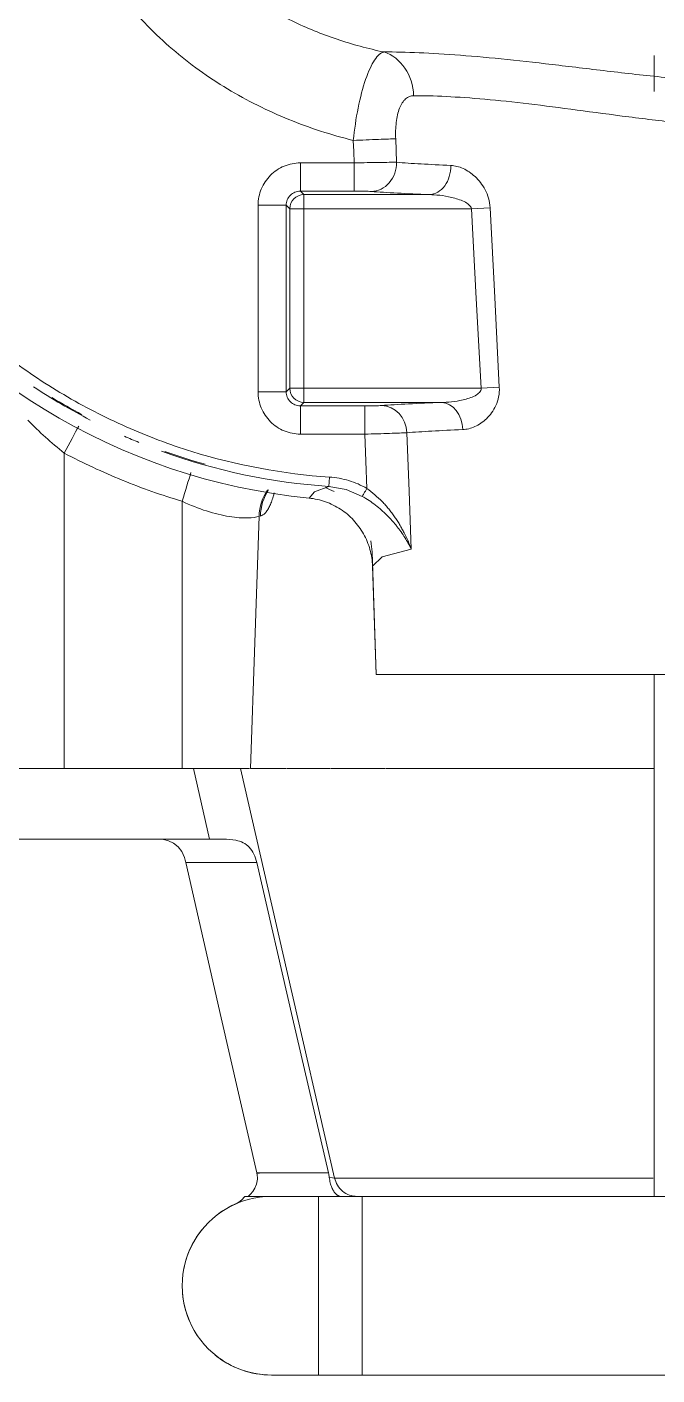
# Model space of a CAD drawing. Header units: metres. Extents: x 8 to 325, y -31 to 15.
# Drawn here: x 132.3872 to 132.5213, y -7.5672 to -7.2804 of the extents above; entities that cross this region are included whole.
import ezdxf

# ---------------------------------------------------------------- set-up
doc = ezdxf.new("R2010")
doc.units = ezdxf.units.M
doc.layers.add('G-IMPT', color=7, linetype='Continuous', lineweight=9, true_color=0x999999)
doc.layers.add('M-EKIP', color=7, linetype='Continuous', lineweight=9)

# ---------------------------------------------------------------- blocks, each defined once
blk = doc.blocks.new('D4010_10_Yangın Pompası - Wilo SCPFF 125_300_125_2_dwg-V113-_1_13_4_13_ PERON KATI _FFL_')
at = {"layer": 'G-IMPT', "color": 8, "lineweight": 5, "true_color": 0x808080}
for p, q in [((0.1083990629122238, -0.03643002050142655), (0.2717348617101841, -0.03643002050142655)), ((0.2717348617101841, -0.03643002050142655), (0.2717348617101841, -0.07443002050142655)), ((0.2810683359272105, -0.03643002050142655), (0.2717348617101841, -0.03643002050142655)), ((0.2810683359272105, -0.03643002050142655), (0.2810683359272105, -0.07443002050142655)), ((0.2910669623112039, -0.03643002050142655), (0.2810683359272105, -0.03643002050142655)), ((0.1083990629122238, -0.07443002050142655), (0.2717348617101841, -0.07443002050142655)), ((0.2095669623114272, -0.1854300205014143), (0.2095669623114272, -0.07443002050141352)), ((0.2810683359272105, -0.07443002050142655), (0.2717348617101841, -0.07443002050142655)), ((0.2910669623112039, -0.07443002050142655), (0.2810683359272105, -0.07443002050142655)), ((0.2967251524292628, -0.07443002050142655), (0.2910669623112018, -0.07443002050142655)), ((0.2776086022619771, -0.07833245952603868), (0.2097699237797812, -0.07833245952603868)), ((0.2941885288999571, -0.07943002050142656), (0.2789300953834796, -0.07943002050142656)), ((0.2941977536580535, -0.1454300205014396), (0.3092758781697219, -0.1454300205014396)), ((0.3042368603798279, -0.1504300205014266), (0.3151709190831619, -0.1504300205014266)), ((0.3151709190831619, -0.1504300205014266), (0.3501263262984439, -0.1504300205014266)), ((0.2535761341551193, -0.165430020501434), (0.2095949287310113, -0.165430020501434)), ((0.239504487204058, -0.1654300205066045), (0.241378329276495, -0.1654300205066045)), ((0.2536781088658895, -0.1654300205066045), (0.2570636233492549, -0.1654300205066045)), ((0.2668147737231858, -0.165430020501434), (0.2559622000028476, -0.165430020501434)), ((0.2669397767274709, -0.1654300205066045), (0.2701069921786971, -0.1654300205066045)), ((0.2783608495736218, -0.165430020501434), (0.2691849875905667, -0.165430020501434)), ((0.2785051860058394, -0.1654300205066045), (0.281138737667527, -0.1654300205066045)), ((0.2877289638438273, -0.165430020501434), (0.2803645454721711, -0.165430020501434)), ((0.2878883327102327, -0.1654300205066045), (0.2901060586446166, -0.1654300205066045)), ((0.2954993426178339, -0.165430020501434), (0.2892121606181802, -0.165430020501434)), ((0.295722506105843, -0.1654300205066045), (0.297643376931156, -0.1654300205066045)), ((0.3501263262984439, -0.1654300205014266), (0.3076895047935019, -0.1654300205014266)), ((0.1113923584639452, -0.1854300205014338), (0.2687415661584627, -0.1854300205014338)), ((0.2695468951512154, -0.2084916255339482), (0.2687415661586882, -0.1854300205014229)), ((0.2687415661586628, -0.1854300205014303), (0.2695468951521121, -0.2084916255339194)), ((0.2696525319628779, -0.211516668003008), (0.2687415661586628, -0.1854300205014304)), ((0.2674970501255838, -0.2104457649085697), (0.2695468979246601, -0.2084917050474667)), ((0.2612991187968601, -0.2120805317366974), (0.2674970471248338, -0.2104457662035253)), ((0.2787058810461334, -0.2274352511985171), (0.2788399953127316, -0.2254496989825366)), ((0.2712107327418038, -0.2365882647678316), (0.284914200601627, -0.2365882647678316)), ((0.2712107327418037, -0.2425846097299466), (0.2712107327418037, -0.2365882647678316)), ((0.284914200601627, -0.2365882647678316), (0.284914200601627, -0.2425846097299466)), ((0.25484151155988, -0.2433289143447905), (0.2841698959867827, -0.2433289143447905)), ((0.2849142006016269, -0.2425846097299463), (0.2712107327418036, -0.2425846097299463)), ((0.2841698959867826, -0.2433289143447905), (0.2849142006016269, -0.2425846097299464)), ((0.2841698959867828, -0.2433289143447913), (0.2841698959867828, -0.2463270868258487)), ((0.2425554118248502, -0.2465364848940866), (0.2464502854912621, -0.2463270882796517)), ((0.2464502854131025, -0.2463270868258486), (0.2841698959867821, -0.2463270868258487)), ((0.2841698959867828, -0.2845329541770057), (0.2841698959867827, -0.2463270868258487)), ((0.2862538101980767, -0.2463270868258486), (0.2841698959867822, -0.2463270868258487)), ((0.28716806846784, -0.2463270868258486), (0.2862538710981595, -0.2463270868258486)), ((0.28716806846784, -0.2463270868258479), (0.2879123730826843, -0.2455827822110037)), ((0.28716806846784, -0.2845329541770055), (0.28716806846784, -0.2463270868258483)), ((0.2879123730826843, -0.2455827822110036), (0.2879123730826843, -0.2852772587918496)), ((0.293908718044799, -0.2455827822110036), (0.2879123730826843, -0.2455827822110036)), ((0.2939087180447988, -0.2455827822110036), (0.2939087180447988, -0.2852772587918496)), ((0.2445092069563913, -0.2847423511572233), (0.2484834446078752, -0.2845329541770092)), ((0.2484834446078751, -0.2845329541770057), (0.2841698959867828, -0.2845329541770057)), ((0.2841698959867827, -0.2845329541770057), (0.2841698959867827, -0.287531126658063)), ((0.2871680684678402, -0.2845329541770056), (0.2841698959867828, -0.2845329541770056)), ((0.2879123730826838, -0.2852772587918492), (0.2871680684678401, -0.2845329541770055)), ((0.2939087180447989, -0.2852772587918497), (0.2879123730826842, -0.2852772587918497)), ((0.2574394095655586, -0.287531126658063), (0.2841698959867827, -0.287531126658063)), ((0.2734506220670196, -0.2882754312729069), (0.2849142006016269, -0.2882754312729069)), ((0.2734506220670196, -0.2942717762350217), (0.2734506220670196, -0.2882754312729077)), ((0.2849142006016269, -0.2882754312729069), (0.2841698959867827, -0.2875311266580627)), ((0.2849142006016269, -0.2942717762350217), (0.2849142006016269, -0.2882754312729071)), ((0.2849142006016269, -0.2942717762350217), (0.2734506220670206, -0.2942717762350217)), ((0.2095669623114272, -0.3171156091895851), (0.2095669623114272, -0.3094530850166216))]:
    blk.add_line(p, q, dxfattribs=at)
at = {"layer": 'G-IMPT', "color": 8, "lineweight": 5, "true_color": 0x808080, "flags": 128}
for points in [[(0.2960963126285661, -0.07443066632498022), (0.2958877153186278, -0.07455556792301114), (0.2955029079395042, -0.07490449459201562), (0.2950404062959854, -0.07544200094418649), (0.2945882826016444, -0.07615585043576069), (0.294225302883532, -0.0770437333068383), (0.2940452454894502, -0.07808631072667718), (0.2941378943193094, -0.07920355808571461)], [(0.2981194096514219, -0.07313950588288962), (0.2975431368307838, -0.07355664156449737), (0.2967256042082338, -0.07443071419076587)], [(0.2976433769359103, -0.1654300205282104), (0.2876433142510076, -0.1218771730238702), (0.277608602261977, -0.07833245952603896)], [(0.2787611938321599, -0.0784564001906253), (0.2780858579542789, -0.07838373417597178), (0.2776086023682618, -0.07833245950134317)], [(0.2789299843597833, -0.07943002020804317), (0.2865781644251504, -0.1124267044410596), (0.2941977168715554, -0.1454300110815472)], [(0.294188528899957, -0.07943002049924745), (0.3017397624178049, -0.1124282924999922), (0.3092758781697218, -0.1454300204066005)], [(0.3095474790386129, -0.1465275814770368), (0.3101099878930328, -0.1478036122069542), (0.3109417814016139, -0.1488042796400654), (0.3119182348980317, -0.1495389086052274), (0.3129720601966843, -0.1500407770642147), (0.3140642843094559, -0.1503335004788236)], [(0.307689504793502, -0.1654300205014267), (0.3059637121843278, -0.1579298986005569), (0.3042368603798019, -0.1504300205013485)], [(0.2954993426178341, -0.165430020501434), (0.2945998102889267, -0.192262557622495), (0.2937002779600193, -0.2190950947435561)], [(0.2976433791053688, -0.1654300200290853), (0.2983855392607739, -0.1654300205014266), (0.2996148529561902, -0.1654300205014266), (0.3012569202641555, -0.1654300205014266), (0.3032232205910501, -0.1654300205014266), (0.3054080389483795, -0.1654300205014266), (0.307689504793502, -0.1654300205014267)], [(0.3100669623112039, -0.2222855413137868), (0.3100669623112039, -0.1938577809076119), (0.3100669623112039, -0.165430020501437)], [(0.3351738194889403, -0.2325329170880569), (0.3351738194889403, -0.1989814687947435), (0.3351738194889403, -0.16543002050143)], [(0.262244433877806, -0.2368756205529028), (0.261771979155192, -0.2244780682355451), (0.2612991187992029, -0.2120805317366059)], [(0.2717346157911559, -0.2233449874565328), (0.2751679188567379, -0.2248014210796686), (0.2788399971056732, -0.2254496724298181)], [(0.2830717509387041, -0.2229714799918865), (0.2819230685005772, -0.224292976796498), (0.2788398224527337, -0.2254496825074289)], [(0.2712107327307703, -0.2365882644845906), (0.2709856266153912, -0.2308079753583242), (0.27076039764681, -0.2250276910177292)], [(0.2445092069536332, -0.284742351157366), (0.2435367700520484, -0.265639189033313), (0.2425554118144607, -0.2465364840809239)], [(0.2484834446078751, -0.2845329541770056), (0.2474719778074543, -0.2654297484193915), (0.2464502854131026, -0.2463270868258486)], [(0.2646216957260766, -0.2994130763141864), (0.2645266346106379, -0.2969074748579548), (0.2644315584286846, -0.2944018739859586)], [(0.273636193926503, -0.2990640813469956), (0.2735434176121107, -0.2966679284296028), (0.2734506220678666, -0.2942717762568451)]]:
    blk.add_lwpolyline(points, dxfattribs=at)
at = {"layer": 'G-IMPT', "color": 8, "lineweight": 5, "true_color": 0x808080}
for centre, radius, start, end in [((0.2910669623112039, -0.05543002050142656), 0.01899999999999998, 50.95337962991636, 89.99999999999984), ((0.2910669623112039, -0.05543002050142656), 0.01900000000000003, 269.9999999999997, 90.00000000000006), ((0.2910669623112039, -0.05543002050142656), 0.01899999999999999, 5.028394961087264, 34.14033410547163), ((0.2910669623112039, -0.05543002050142656), 0.01900000000000003, 3.709537721454985, 8.550022855381625), ((0.2910669623112039, -0.05543002050142656), 0.01900000000000005, 322.4640830735673, 349.4278889984286), ((0.2910669623112039, -0.05543002050142656), 0.01900000000000003, 320.5887601541884, 327.8250342830722), ((0.2910669623112039, -0.05543002050142656), 0.01900000000000002, 293.8135185196655, 306.2720213308165), ((0.2700669623112043, -0.3553338310690926), 0.1329996863251782, 32.68689144435382, 84.38861818516706), ((0.2700669623112043, -0.3553338310690926), 0.1301800824852785, 70.06342732526912, 86.13582189838878), ((0.2700669623112035, -0.3553338310690927), 0.1299999999999988, 70.35203332608178, 74.33724068573947), ((0.2700669623112043, -0.3553338310690926), 0.1301800824852786, 66.31292840973512, 67.77959876527828), ((0.2700669623112043, -0.3553338310690926), 0.1301800824852786, 56.58564870394387, 62.77408823054971), ((0.2700669623112035, -0.3553338310690927), 0.1299999999999988, 58.59566279540884, 61.84978580456118)]:
    blk.add_arc(centre, radius, start, end, dxfattribs=at)
for centre, major_axis, ratio, start_param, end_param in [((0.2951138623698105, -0.07921790049265418), (-0.001151885199980086, 0.005027559013737461), 0.1840571255083752, 1.525813851524453, 1.570817674693027), ((0.2838403163498562, -0.2188082742270082), (-0.002233575546154796, 0.009747365812342701), 0.9545071574156824, 3.864351597744268, 4.46207365692854), ((0.284106126018391, -0.2187460997764501), (-0.002323136020180908, 0.009726409359662444), 0.957165420376198, 3.842941825058392, 4.45264836280835), ((0.3100669622191888, -0.2219365463191839), (0.002862639123951272, 0.0095815080882933), 0.009996066261199333, 3.968616359472166, 4.678943764534766), ((0.335173819488944, -0.2321839221210327), (0.004659432176453298, 0.00884814623483502), 0.01626894225265063, 3.958541484308631, 4.681504485711331), ((0.2548415115602717, -0.2373325693826606), (-0.0002370493372216945, 0.005995315472243479), 0.7492676707477577, 1.576098169297914, 3.088871237174089), ((0.2676227732935762, -0.2366662232286061), (-0.0004251320986882285, 0.005984919606700202), 0.896979285768077, 1.542090201919347, 3.062565245627305), ((0.2841698959867828, -0.2463270868258479), (-0.002121320343572597, 0.002121320343546698), 0.9987827659587178, 3.927599804566754, 5.497178156190435), ((0.2841698959867827, -0.2845329541770053), (0.002121320343540246, 0.002121320343579067), 0.998782765958709, 3.927599804563702, 5.497178156187328), ((0.2574394095655582, -0.2935274716201766), (0.0002456264549206912, 0.00599497019547516), 0.7608038244089834, 0.05380171279474041, 1.636876874727014), ((0.2698379097051898, -0.2941924768965702), (0.0004343583811347714, 0.00598425707976669), 0.9006860638664227, 0.08041313921601115, 1.671002256333667), ((0.2693149073697798, -0.3082137230828012), (-6.947475109896839e-05, 0.009999758660035763), 0.8524787587518151, 1.599780483021698, 2.872367350050765)]:
    blk.add_ellipse(centre, major_axis=major_axis, ratio=ratio, start_param=start_param, end_param=end_param, dxfattribs=at)
for points in [[(0.2728849519461682, -0.07443002050142655), (0.2738931559405826, -0.07443002050142655), (0.2761789052930374, -0.07517799504728445), (0.2773872891909881, -0.07731669522085033), (0.2776086022629327, -0.07833245952581691)], [(0.2987384244110989, -0.07281244464910754), (0.2983460208506895, -0.07298562584730917), (0.2975895287023141, -0.07344218148290767), (0.2969804311824788, -0.0740834624795722), (0.2967256041762947, -0.07443071423398942)], [(0.2787616235092058, -0.07845634764237067), (0.2787798071649957, -0.07861821033271782), (0.2788260509625485, -0.0789434445766485), (0.2788920477320474, -0.07926839745520356), (0.2789299843597832, -0.07943002020804317)], [(0.2934593764000577, -0.07943848482421755), (0.2935819562934912, -0.0793984162698412), (0.2936997446264043, -0.0793586682968409), (0.2938127771659369, -0.07931945371117355)], [(0.3092758781697218, -0.1454300204066005), (0.3093183017474546, -0.1456158549767012), (0.3094058630723515, -0.1459846163918377), (0.3094988215311309, -0.146347562356844), (0.3095466268744052, -0.1465275814768147)], [(0.2695468955431329, -0.2084916255202645), (0.2695930948867316, -0.209714276401947), (0.2699564252662389, -0.212073607103575), (0.2713475478817072, -0.2154394585828762), (0.2734848016355513, -0.2183778596528249), (0.2762613572797069, -0.2207140829410601), (0.2795361312752551, -0.2223366438571607), (0.2818592150263887, -0.2228494980765356), (0.2830717525471608, -0.2229714684336559)], [(0.2699158113243445, -0.2138529043471567), (0.2697690111456369, -0.2130887183965033), (0.2696818219231907, -0.212311481524241), (0.2696525329042578, -0.2115166679701343)], [(0.3000499618785144, -0.2190558834363693), (0.2985654821165858, -0.2188146051052859), (0.2959119534570727, -0.2186293627218119), (0.2942428186422817, -0.218890507448638), (0.2937002779577739, -0.2190950947434746)], [(0.3100669623112039, -0.2222855413137007), (0.3083347322229965, -0.2214665996098071), (0.3048188320286441, -0.220077032708312), (0.301534441640443, -0.2192971617674526), (0.3000499618785144, -0.2190558834363693)], [(0.2717333172575173, -0.2233472255199691), (0.2716839837638678, -0.2234324362939311), (0.2714314694464676, -0.2238685890743344), (0.2709663730681522, -0.2246719220522283), (0.2707603976364943, -0.2250276910166869)], [(0.335173819488942, -0.2325329170880568), (0.3311685119406737, -0.2304237228712725), (0.3229527244887738, -0.2265959796278839), (0.3144046010011693, -0.2235814849581249), (0.3100669623112041, -0.2222855413137007)], [(0.2707603976388309, -0.2250276910180399), (0.2719772727360079, -0.2257322110830126), (0.2745483789952767, -0.2268413330150121), (0.2773046007760593, -0.2273406016215077), (0.278705881046141, -0.2274352511985176)], [(0.2796350816687917, -0.2252046657374973), (0.2789865695254601, -0.2249733877680422), (0.2783510352434086, -0.2246953190800835), (0.2777364732967636, -0.2243745066108763)], [(0.3429090553281506, -0.2395461331396627), (0.3417225010629819, -0.2383139615924196), (0.3392324243868876, -0.235885101209414), (0.3365650837161425, -0.233622412581779), (0.3351738194889421, -0.2325329170880568)], [(0.2503507354284911, -0.237541966362891), (0.2527162916598451, -0.2374414591652904), (0.2570870198534361, -0.2372286068375196), (0.2606683088999529, -0.2369959413514469), (0.2622444338798258, -0.2368756205528245)], [(0.2622444338798259, -0.2368756205528244), (0.2630713255604247, -0.2368328174976571), (0.2656565757888394, -0.2367328593323933), (0.2693360321271521, -0.2366320311056889), (0.2712107327418035, -0.2365882647678316)], [(0.284914200601627, -0.2365882647678316), (0.2860923140806638, -0.2365882647678646), (0.2884466853907233, -0.237056440641796), (0.291440616680867, -0.2390563661317658), (0.2934405421708197, -0.2420502974219124), (0.293908718044799, -0.2444046687319547), (0.2939087180447988, -0.2455827822110036)], [(0.2548415115598803, -0.2433289143447906), (0.2573834789215723, -0.2432284072599999), (0.2620802597130638, -0.2430155550149922), (0.2659289190620319, -0.242782889239563), (0.2676227732935761, -0.2426625681907206)], [(0.2676227732935761, -0.2426625681907206), (0.2679533901314138, -0.2426390831919557), (0.2689878352643419, -0.2425995144006147), (0.2704604149397773, -0.2425846097302211), (0.2712107327418037, -0.2425846097299466)], [(0.284914200601627, -0.2425846097299466), (0.2853078640502729, -0.2425836542767247), (0.2860941790416081, -0.2427381833432903), (0.2870929643428409, -0.2434040184697893), (0.2877587994693406, -0.2444028037710237), (0.2879133285359057, -0.2451891187623546), (0.2879123730826842, -0.2455827822110036)], [(0.2939087180447989, -0.2852772587918497), (0.2939087180447989, -0.2864553722708866), (0.2934405421708194, -0.2888097435809475), (0.2914406166808677, -0.2918036748710857), (0.2884466853907204, -0.2938036003610577), (0.28609231408067, -0.2942717762349886), (0.2849142006016268, -0.2942717762350217)], [(0.2879123730826842, -0.2852772587918497), (0.2879133285359058, -0.2856709222405007), (0.2877587994693405, -0.2864572372318286), (0.2870929643428412, -0.287456022533064), (0.2860941790416073, -0.2881218576595638), (0.2853078640502739, -0.2882763867261286), (0.284914200601627, -0.2882754312729066)], [(0.2698379097051897, -0.2881961319344556), (0.2681913232268644, -0.2880766169090193), (0.2644560391402421, -0.2878450681510806), (0.2599033719520905, -0.2876320803452911), (0.2574394095655586, -0.2875311266580626)], [(0.2698379097051898, -0.2881961319344556), (0.2701665154246307, -0.2882199832901956), (0.2712034808168214, -0.2882601901516243), (0.2726935746959011, -0.2882754312728756), (0.2734506220670195, -0.2882754312729077)], [(0.2644315584278984, -0.2944018738767856), (0.2628963428537076, -0.2942823612727287), (0.2594137978507804, -0.2940508146038922), (0.2551693041472776, -0.293837824321974), (0.2528721484814359, -0.2937368686003915)], [(0.2734506220670196, -0.2942717762350217), (0.2715600911947633, -0.2943156830972065), (0.2678393934515999, -0.2943868469125856), (0.2652511168865265, -0.2944067165684042), (0.2644315584294725, -0.2944018738767949)], [(0.260795919328148, -0.3085627180498267), (0.2614228693093387, -0.3085578374647905), (0.2625920013530596, -0.308125595716559), (0.263901725377561, -0.3060839817768506), (0.2645979734863484, -0.3029281729045515), (0.2646656500313166, -0.3005717065736392), (0.2646216957303585, -0.2994130763140206)], [(0.2646216957303585, -0.2994130763140206), (0.265387942459069, -0.2993834111850245), (0.2679929823875285, -0.2992825574487259), (0.2718603144223771, -0.299132834259858), (0.2736361939265026, -0.2990640813469956)], [(0.2671144708742775, -0.3178690160117847), (0.2677674089082658, -0.3176973342382702), (0.2691018131987742, -0.3165859578321231), (0.2710724372151445, -0.3123783763103239), (0.2727162635280909, -0.3060780214223181), (0.2734044422256277, -0.301378243280634), (0.2736361939265025, -0.2990640813469968)], [(0.2260156001829323, -0.3055217912069355), (0.2295686588142952, -0.3059988103651896), (0.2363687097342463, -0.3068940390121874), (0.2426874224801721, -0.3075544670050482), (0.2456380161691934, -0.3078166560695588)], [(0.2456380161691934, -0.3078166560695588), (0.2485886098582147, -0.3080788451340694), (0.2540722718683742, -0.3084671733992508), (0.2587005800045655, -0.3085790422526231), (0.2607959190787015, -0.3085627180517686)]]:
    blk.add_open_spline(points, degree=3, dxfattribs=at)
for points, knots in [([(0.2763427844200133, -0.07443002050142657), (0.2764135716495336, -0.07443002050991368), (0.2765234469806388, -0.07444633281517476), (0.2766777523398077, -0.07449944908951643), (0.2767965519299399, -0.07455466584521055), (0.2769217496431968, -0.07462453706526756), (0.2770526359850393, -0.07470849780680515), (0.2771847984389746, -0.07480658328598844), (0.2773130589118176, -0.07491933036331049), (0.2774390046391088, -0.07504634250943201), (0.2776080004626145, -0.07523347140138564), (0.2778889823553679, -0.07560981971935712), (0.2782237502798968, -0.07629112340689305), (0.2785669550055228, -0.07729685167903562), (0.2787085869822347, -0.07806091954155152), (0.2787616235092057, -0.07845634764237064)], [0, 0, 0, 0, 0.08333333333333333, 0.125, 0.1666666666666667, 0.2083333333333333, 0.25, 0.2916666666666666, 0.3333333333333333, 0.375, 0.4166666666666666, 0.5, 0.6666666666666666, 0.8333333333333334, 1, 1, 1, 1]), ([(0.2941977168715554, -0.1454300110815928), (0.2943506277443276, -0.146075131791568), (0.2947694057346179, -0.1473075912694848), (0.2957509663370882, -0.1487875217005081), (0.2970423459082018, -0.1497401001169645), (0.2988745507445858, -0.1503063928536718), (0.3013031855444183, -0.1504415704369675), (0.3032475689106505, -0.1504300205014266), (0.3042368603798279, -0.1504300205014266)], [0, 0, 0, 0, 0.1428571428571428, 0.2857142857142857, 0.4285714285714285, 0.5714285714285714, 0.7857142857142857, 1, 1, 1, 1]), ([(0.2707603976388309, -0.22502769101804), (0.2701893562036392, -0.224594714004863), (0.2690572752652211, -0.2236950682598992), (0.2677314405986232, -0.2224900055425684), (0.2667659415725504, -0.2214648191574534), (0.2660939405492128, -0.2206642125869557), (0.2654622249722698, -0.2198440337986861), (0.2648592416332832, -0.2190169662198112), (0.2642921916119322, -0.2181801074962753), (0.2637685028199951, -0.2173258376264895), (0.2632775080580455, -0.2164625989985547), (0.2626584103689117, -0.2153075937203118), (0.2619598926245536, -0.2138549437056791), (0.2615014866412324, -0.2126746388826508), (0.2612991188003366, -0.2120805317365616)], [0, 0, 0, 0, 0.125, 0.25, 0.3125, 0.375, 0.4375, 0.5, 0.5625, 0.625, 0.6875, 0.75, 0.875, 1, 1, 1, 1]), ([(0.2612991196141574, -0.212080531704802), (0.2617017975441494, -0.2129047019227626), (0.2623864682246014, -0.2141654279401018), (0.2633240518125624, -0.2155735977265198), (0.2639004558950198, -0.2163636691612193), (0.2643572051572403, -0.2169593790911973), (0.2648404659300793, -0.217551709845478), (0.2653472888732573, -0.218133543144216), (0.265878202744462, -0.2187103571736507), (0.2664332798402937, -0.2192851652365224), (0.2670168063660966, -0.2198554236080761), (0.2678321801415526, -0.2205993758073038), (0.2689099448597138, -0.2214926554682874), (0.2702804870447348, -0.2224803580864383), (0.2712437076890764, -0.223070343602078), (0.2717341755279795, -0.2233446754266611)], [0, 0, 0, 0, 0.2, 0.3, 0.35, 0.4, 0.45, 0.5, 0.55, 0.6, 0.6499999999999999, 0.7, 0.8, 0.9, 1, 1, 1, 1]), ([(0.2934075616587778, -0.2191572691940341), (0.2930557741126312, -0.2192304691027122), (0.2925546720691686, -0.2195697534912215), (0.2919352920104888, -0.2203758496079362), (0.2915006450219206, -0.2211419401460341), (0.2910810511360802, -0.2220992728572811), (0.290735961123561, -0.2231159264523708), (0.2905450275652169, -0.2238006577437754), (0.2904748826983352, -0.2240709740577453)], [0, 0, 0, 0, 0.1666666666666667, 0.25, 0.3333333333333333, 0.4166666666666666, 0.5, 0.5523987982896924, 0.5523987982896924, 0.5523987982896924, 0.5523987982896924]), ([(0.2787058810461409, -0.2274352511985176), (0.2885513969962928, -0.2281002672783127), (0.3034576600280255, -0.2308573822014804), (0.3221279276407261, -0.2378819392541552), (0.3354492483184106, -0.2447283934091471), (0.3478697561752517, -0.2530987281498996), (0.3630250355598834, -0.2660694953319097), (0.3726269117184108, -0.2777998974779169), (0.3779560760238251, -0.2861051029851263)], [0, 0, 0, 0, 0.25, 0.375, 0.5, 0.625, 0.75, 1, 1, 1, 1]), ([(0.2425554118019915, -0.2465364838060626), (0.2425198925235943, -0.2458483291993282), (0.242623437081638, -0.2444862062555237), (0.2434485713347875, -0.2420061972850851), (0.2452264573770352, -0.2396781289804782), (0.2477380419300953, -0.2380167779634258), (0.2494819475370398, -0.2375788792413771), (0.250350735428491, -0.2375419663628909)], [-1, -1, -1, -1, -0.875, -0.75, -0.5, -0.25, 0, 0, 0, 0]), ([(0.2464502854131025, -0.2463270868258476), (0.2464252658774623, -0.2461719621201452), (0.2464613530375309, -0.2458691477208766), (0.2468249379922845, -0.2453095734595599), (0.2476830260194567, -0.2447244346309265), (0.2489662020274627, -0.2442135304260183), (0.2507332677697632, -0.2437295768246219), (0.2528453532588725, -0.2434073720979871), (0.2542270046200402, -0.2433370133605425), (0.25484151155988, -0.2433289143447906)], [0, 0, 0, 0, 0.0625, 0.125, 0.25, 0.375, 0.5, 0.75, 1, 1, 1, 1]), ([(0.2528721484814358, -0.2937368686003916), (0.2520134929026422, -0.2936991322820214), (0.2502418755265391, -0.2932350436351535), (0.2481039553839772, -0.2918136946538875), (0.246558583242336, -0.2901517748741645), (0.2452025042120817, -0.2881044589556654), (0.2445792979834359, -0.2861253998736998), (0.2445092069563911, -0.2847423511572207)], [-1, -1, -1, -1, -0.75, -0.5, -0.375, -0.25, 0, 0, 0, 0]), ([(0.2574394095655586, -0.2875311266580626), (0.256781389958656, -0.2875221398453393), (0.2552978788439604, -0.2874345405792386), (0.2531507648519723, -0.2870826234504728), (0.2513443641206844, -0.2865800404706927), (0.2500415666868454, -0.2860734081406336), (0.2489280997148354, -0.2853933843624262), (0.2485305694856703, -0.2848310887622505), (0.2484834446078751, -0.2845329541770056)], [0, 0, 0, 0, 0.25, 0.5, 0.625, 0.75, 0.875, 1, 1, 1, 1]), ([(0.2736361907391009, -0.2990640812746961), (0.2783209252597432, -0.3002306522552661), (0.2874923861603643, -0.3031729718335639), (0.3006566117410381, -0.3097132710717821), (0.3123782736815732, -0.3181202838457129), (0.3227226056274256, -0.3286376689408798), (0.3295240148773922, -0.3386458291630577), (0.333857359325792, -0.3474359782606675), (0.3364416517296479, -0.3541911471696231), (0.3383381050138343, -0.3611606856181161), (0.3396518373891287, -0.3683170963966109), (0.340227170661563, -0.3737697009875079), (0.3404266147468097, -0.3773988822527016), (0.3405025845571894, -0.3798211167400429), (0.340551280090616, -0.3816375721654379), (0.3405856178039188, -0.3828483510042532)], [-1, -1, -1, -1, -0.875, -0.75, -0.625, -0.5, -0.375, -0.3125, -0.25, -0.1875, -0.125, -0.0625, -0.046875, -0.03125, 0, 0, 0, 0]), ([(0.1819905136072662, -0.3013824329358026), (0.1852196675408412, -0.3014546101045169), (0.1904506379652511, -0.3016530331132669), (0.1977120073975019, -0.3021730801029355), (0.2055153257191331, -0.3028963164378515), (0.2150503579460693, -0.304031924062663), (0.2224625415515695, -0.3050447720486815), (0.2260156001829323, -0.3055217912069355)], [-0.5587275550331263, -0.5587275550331263, -0.5587275550331263, -0.5587275550331263, -0.5, -0.4642857142857143, -0.4285714285714285, -0.3571428571428571, -0.2857142857142857, -0.2857142857142857, -0.2857142857142857, -0.2857142857142857]), ([(0.1806916930610921, -0.3108745767854926), (0.1826642243501592, -0.3109109912452441), (0.1867642940820344, -0.3110188222973676), (0.1930688192295312, -0.311314645337752), (0.1994779544664866, -0.3117565160464381), (0.2078509770587328, -0.3124853816934746), (0.2160974112349322, -0.3133864245165444), (0.2241438620473741, -0.3143431480754637), (0.2318594548186227, -0.3152751511542518), (0.2409967436102506, -0.3163243427122306), (0.2544217057383025, -0.3175369938921135), (0.2625657625909427, -0.3178925726184466), (0.2671144708740834, -0.3178690160117853)], [0.4467166429159135, 0.4467166429159135, 0.4467166429159135, 0.4467166429159135, 0.4791666666666666, 0.5138888888888888, 0.548611111111111, 0.5833333333333333, 0.6527777777777777, 0.6875, 0.7222222222222222, 0.7916666666666667, 0.8611111111111112, 1, 1, 1, 1]), ([(0.2671144708736725, -0.3178690099917588), (0.2705133442802577, -0.3185791537811842), (0.277167693734422, -0.3203553193928205), (0.2867926326688405, -0.3242771119180744), (0.295794442094054, -0.3295463267645932), (0.3028490404333468, -0.3353004500251947), (0.3082210776293363, -0.3410464296420587), (0.3121085940722559, -0.3462088606745484), (0.3148926333474617, -0.3508826958901388), (0.3168120089309489, -0.3548218826227597), (0.3180900794313195, -0.3578738334592249), (0.3191747880415035, -0.3609511049001662), (0.3200268440437075, -0.3638914233317991), (0.3207832942251369, -0.3671799862300256), (0.321370911024172, -0.3704265644615204), (0.3217937547976443, -0.3736059095875178), (0.3220194706274457, -0.3762066076097225), (0.3221235132526071, -0.3781571558361493), (0.3221594416170164, -0.3793995188762924), (0.3221915121537295, -0.3806560888870127), (0.3222234993686893, -0.3818685337050086), (0.3222472797070806, -0.3827726179659384), (0.3222629248254169, -0.3833679737985327)], [0, 0, 0, 0, 0.1111111111111111, 0.2222222222222222, 0.3333333333333333, 0.4444444444444444, 0.5138888888888888, 0.5833333333333333, 0.6527777777777777, 0.6875, 0.7222222222222222, 0.7569444444444444, 0.7916666666666667, 0.826388888888889, 0.8611111111111112, 0.8958333333333334, 0.9305555555555556, 0.9479166666666667, 0.9652777777777778, 0.9739583333333333, 0.9826388888888888, 1, 1, 1, 1])]:
    blk.add_open_spline(points, degree=3, knots=knots, dxfattribs=at)
blk = doc.blocks.new('D4010_10_Yangın Pompası - ELEKTRİKLİ YANGIN POMPASI _ ELECTRICAL FIRE PUMP-V114-_1_13_4_13_ PERON KATI _FFL_')
blk.add_blockref('D4010_10_Yangın Pompası - Wilo SCPFF 125_300_125_2_dwg-V113-_1_13_4_13_ PERON KATI _FFL_', (-0.19, 0))
blk = doc.blocks.new('IC-TKN-M7-S23-000-10-A1-32-K-T-6E-200_rvt-1-_1_13_4_13_ PERON KATI _FFL_')
at = {"layer": 'M-EKIP', "color": 8, "lineweight": 5, "true_color": 0x808080, "rotation": 180}
blk.add_blockref('D4010_10_Yangın Pompası - ELEKTRİKLİ YANGIN POMPASI _ ELECTRICAL FIRE PUMP-V114-_1_13_4_13_ PERON KATI _FFL_', (-172.2543330368364, -7.603629805285838), dxfattribs=at)

msp = doc.modelspace()

# ---------------------------------------------------------------- block references
at = {"lineweight": 5}
msp.add_blockref('IC-TKN-M7-S23-000-10-A1-32-K-T-6E-200_rvt-1-_1_13_4_13_ PERON KATI _FFL_', (304.7946579423894, 0), dxfattribs=at)

doc.saveas('drawing.dxf')
